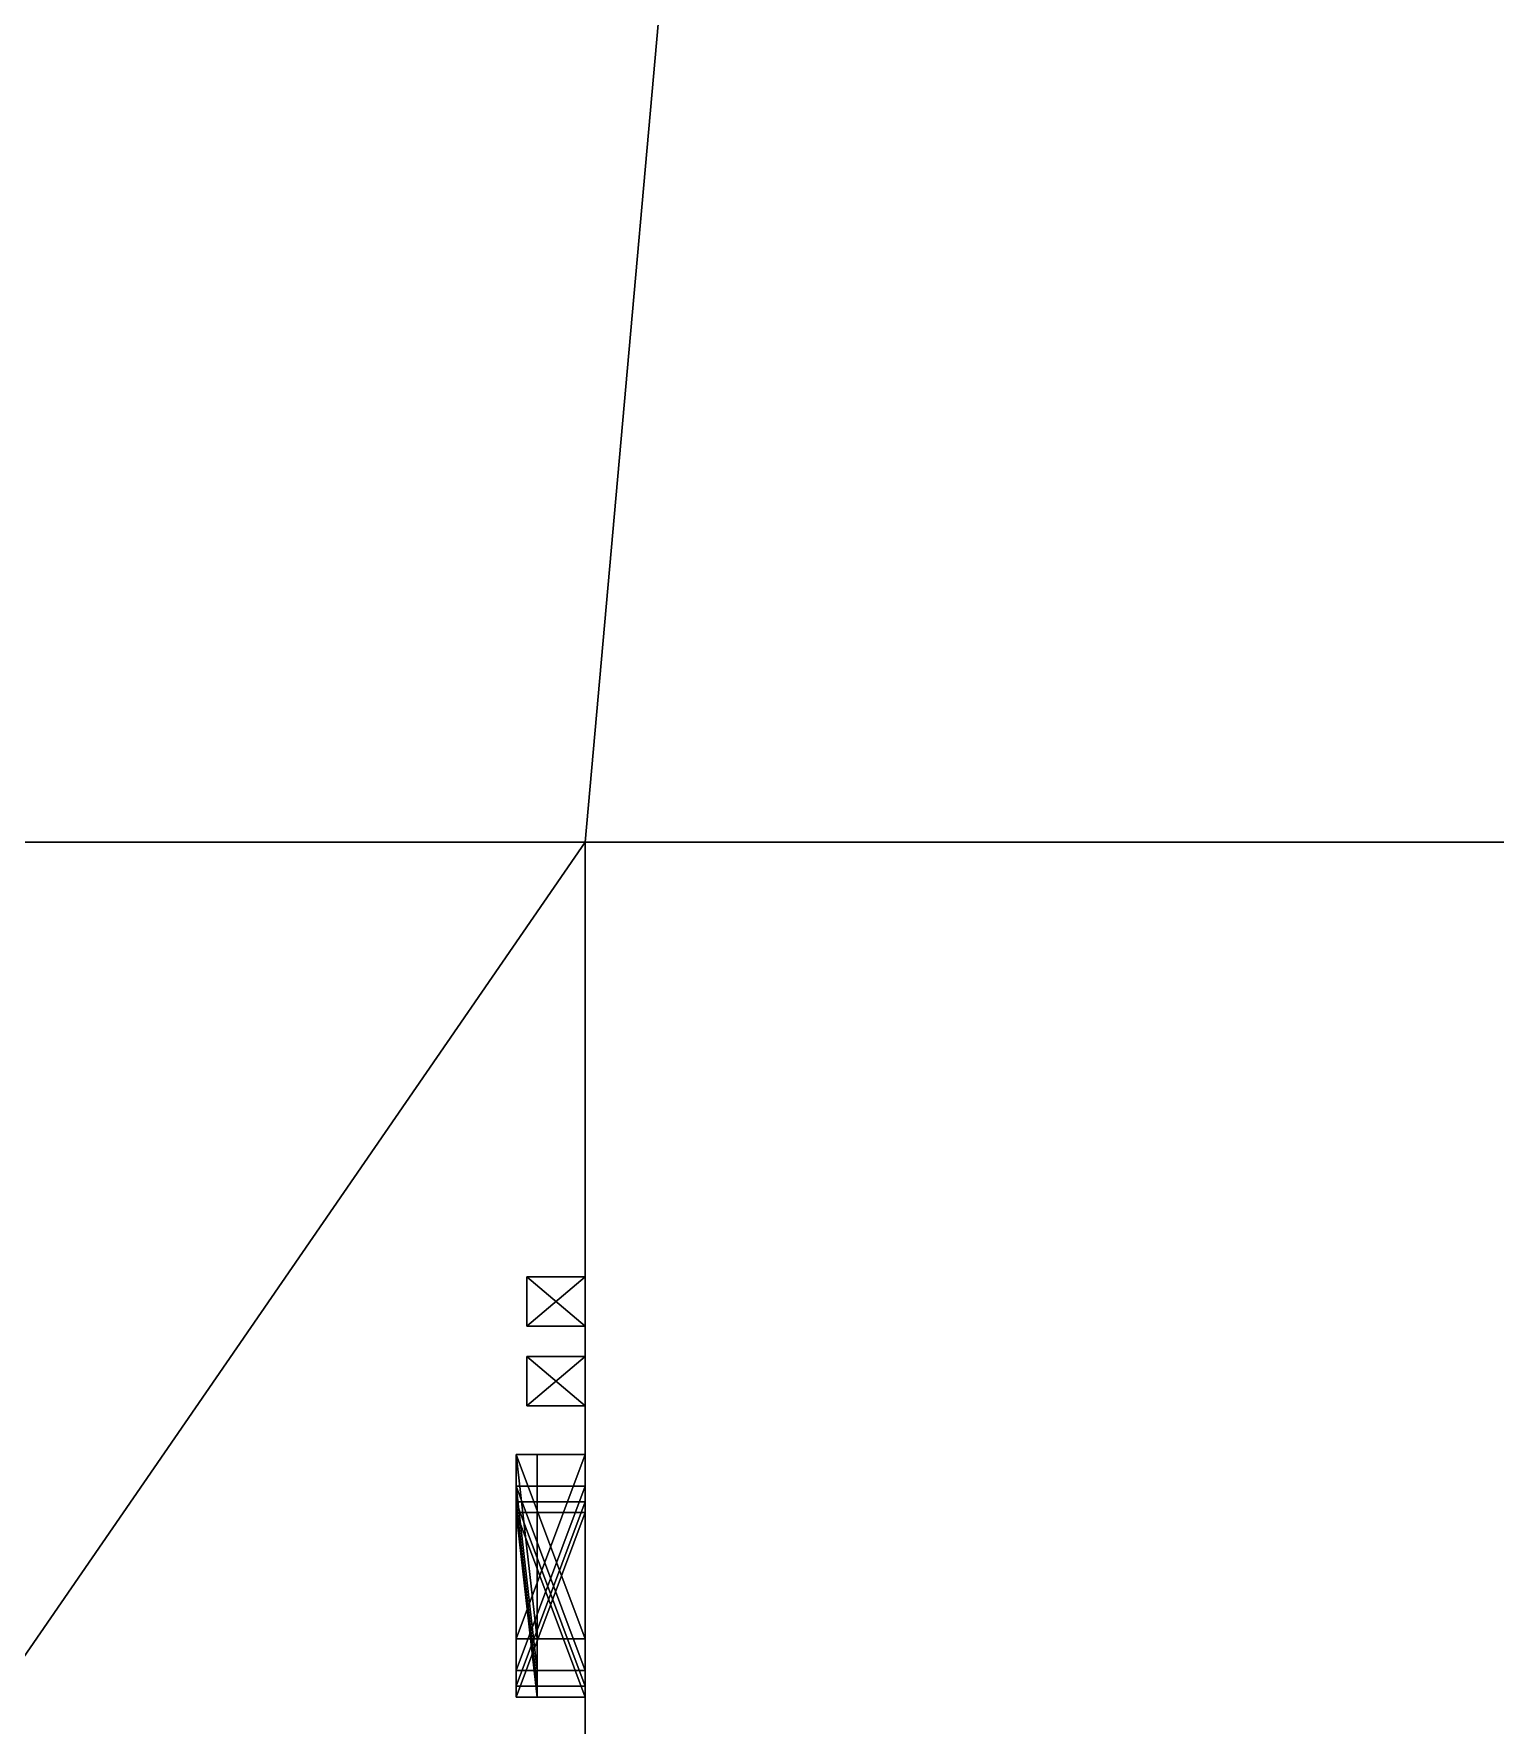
# Model space of a CAD drawing. Header units: metres. Extents: x -124 to 108, y 0 to 201.
# Drawn here: x 27.49 to 31.83, y 10.28 to 15.3 of the extents above; entities that cross this region are included whole.
import ezdxf

# ---------------------------------------------------------------- set-up
doc = ezdxf.new("R2010")
doc.units = ezdxf.units.M
doc.layers.get('0').update_dxf_attribs({"true_color": 0xff5454})

# ---------------------------------------------------------------- blocks, each defined once
blk = doc.blocks.new('winBasic')
for p, q in [((0.5477, 0.8862), (0, 0.8862)), ((0, 0.8862), (0, 0.8862, -0.2048)), ((0.5477, 0.8862, -0.2048), (0, 0.8862, -0.2048)), ((0, 0.8862, -0.2048), (0, 0.5162, -0.2048)), ((0, 0.8862), (0, 0)), ((0.5477, 0.8862), (0.5477, 0.8862, -0.2048)), ((0.5477, 0), (0.5477, 0.8862)), ((0.5477, 0.5162, -0.2048), (0.5477, 0.8862, -0.2048)), ((0, 0.5162, -0.2048), (0.5477, 0.5162, -0.2048)), ((0, 0.4543, -0.1429), (0.5477, 0.4543, -0.1429)), ((0, 0.3924, -0.2048), (0, 0, -0.2048)), ((0, 0.3924, -0.2048), (0.5477, 0.3924, -0.2048)), ((0.5477, 0, -0.2048), (0.5477, 0.3924, -0.2048)), ((0, 0), (0.5477, 0)), ((0, 0), (0, 0, -0.2048)), ((0.5477, 0), (0.5477, 0, -0.2048)), ((0, 0, -0.2048), (0.5477, 0, -0.2048))]:
    blk.add_line(p, q)
at = {"extrusion": (-1, 0, 1.34871e-19)}
blk.add_arc((-0.4543, -0.2048), 0.0619, 0, 180, dxfattribs=at)
at = {"extrusion": (-1, -1.2581e-32, 1.34871e-19)}
blk.add_arc((-0.4543, -0.2048, -0.5477), 0.0619, 360, 180, dxfattribs=at)
at = {"color": 45, "true_color": 0x9b7d59}
mesh = blk.add_polyface(dxfattribs=at)
corners = [(0.5477, 0.8862), (0, 0.8862, -0.2048), (0.5477, 0.8862, -0.2048), (0, 0.8862)]
mesh.append_faces([[corners[k] for k in face] for face in [(0, 1, 2), (1, 0, 3)]], dxfattribs={"vtx0": -1, "color": 45})
mesh = blk.add_polyface(dxfattribs=at)
corners = [(0, 0.3924, -0.2048), (0, 0), (0, 0, -0.2048), (0, 0.4543, -0.1429), (0, 0.8862), (0, 0.5162, -0.2048), (0, 0.8862, -0.2048)]
mesh.append_faces([[corners[k] for k in face] for face in [(0, 1, 2), (4, 5, 6)]], dxfattribs={"vtx0": -1, "color": 45})
mesh.append_faces([[corners[k] for k in face] for face in [(1, 3, 4)]], dxfattribs={"vtx0": -1, "vtx1": -1, "color": 45})
mesh.append_faces([[corners[k] for k in face] for face in [(1, 0, 3), (4, 3, 5)]], dxfattribs={"vtx0": -1, "vtx2": -1, "color": 45})
at = {"color": 18, "true_color": 0x000000}
mesh = blk.add_polyface(dxfattribs=at)
corners = [(0, 0.5162, -0.2048), (0.5477, 0.8862, -0.2048), (0, 0.8862, -0.2048), (0.5477, 0.5162, -0.2048)]
mesh.append_faces([[corners[k] for k in face] for face in [(0, 1, 2), (1, 0, 3)]], dxfattribs={"vtx0": -1, "color": 18})
at = {"color": 45, "true_color": 0x9b7d59}
mesh = blk.add_polyface(dxfattribs=at)
corners = [(0.5477, 0), (0.5477, 0.3924, -0.2048), (0.5477, 0, -0.2048), (0.5477, 0.4543, -0.1429), (0.5477, 0.8862), (0.5477, 0.5162, -0.2048), (0.5477, 0.8862, -0.2048)]
mesh.append_faces([[corners[k] for k in face] for face in [(0, 1, 2), (5, 4, 6)]], dxfattribs={"vtx0": -1, "color": 45})
mesh.append_faces([[corners[k] for k in face] for face in [(1, 0, 3), (3, 4, 5)]], dxfattribs={"vtx0": -1, "vtx1": -1, "color": 45})
mesh.append_faces([[corners[k] for k in face] for face in [(3, 0, 4)]], dxfattribs={"vtx0": -1, "vtx2": -1, "color": 45})
at = {"color": 37, "true_color": 0x7b6641}
mesh = blk.add_polyface(dxfattribs=at)
corners = [(0, 0.4543, -0.1429), (0.5477, 0.5162, -0.2048), (0, 0.5162, -0.2048), (0.5477, 0.4543, -0.1429)]
mesh.append_faces([[corners[k] for k in face] for face in [(0, 1, 2), (1, 0, 3)]], dxfattribs={"vtx0": -1, "color": 37})
mesh = blk.add_polyface(dxfattribs=at)
corners = [(0.5477, 0.3924, -0.2048), (0, 0.4543, -0.1429), (0, 0.3924, -0.2048), (0.5477, 0.4543, -0.1429)]
mesh.append_faces([[corners[k] for k in face] for face in [(0, 1, 2), (1, 0, 3)]], dxfattribs={"vtx0": -1, "color": 37})
at = {"color": 18, "true_color": 0x000000}
mesh = blk.add_polyface(dxfattribs=at)
corners = [(0.5477, 0, -0.2048), (0, 0.3924, -0.2048), (0, 0, -0.2048), (0.5477, 0.3924, -0.2048)]
mesh.append_faces([[corners[k] for k in face] for face in [(0, 1, 2), (1, 0, 3)]], dxfattribs={"vtx0": -1, "color": 18})
at = {"color": 45, "true_color": 0x9b7d59}
mesh = blk.add_polyface(dxfattribs=at)
corners = [(0, 0), (0.5477, 0, -0.2048), (0, 0, -0.2048), (0.5477, 0)]
mesh.append_faces([[corners[k] for k in face] for face in [(0, 1, 2), (1, 0, 3)]], dxfattribs={"vtx0": -1, "color": 45})
blk = doc.blocks.new('winDouble')
for p, q in [((0, 0.9541, -0.173), (0.146, 0.9541, -0.173)), ((0, 0.9541), (0, 0.9541, -0.173)), ((0, 0, -0.173), (0, 0.9541, -0.173)), ((0, 0), (0, 0.9541)), ((0, 0.9541), (0.146, 0.9541)), ((0.146, 0.9541, -0.173), (0.146, 0, -0.173)), ((0.146, 0.9541), (0.146, 0.9541, -0.173)), ((0.146, 0.9541), (0.146, 0)), ((0.2365, 0.9541), (0.3826, 0.9541)), ((0.2365, 0), (0.2365, 0.9541)), ((0.2365, 0, -0.173), (0.2365, 0.9541, -0.173)), ((0.2365, 0.9541, -0.173), (0.3826, 0.9541, -0.173)), ((0.2365, 0.9541), (0.2365, 0.9541, -0.173)), ((0.3826, 0.9541), (0.3826, 0)), ((0.3826, 0.9541), (0.3826, 0.9541, -0.173)), ((0.3826, 0.9541, -0.173), (0.3826, 0, -0.173)), ((0.3826, 0), (0.2365, 0)), ((0.3826, 0, -0.173), (0.2365, 0, -0.173)), ((0.2365, 0), (0.2365, 0, -0.173)), ((0.3826, 0), (0.3826, 0, -0.173)), ((0, 0), (0, 0, -0.173)), ((0.146, 0, -0.173), (0, 0, -0.173)), ((0.146, 0), (0, 0)), ((0.146, 0), (0.146, 0, -0.173))]:
    blk.add_line(p, q)
at = {"color": 45, "true_color": 0x9b7d59}
mesh = blk.add_polyface(dxfattribs=at)
corners = [(0.146, 0.9541), (0, 0.9541, -0.173), (0.146, 0.9541, -0.173), (0, 0.9541)]
mesh.append_faces([[corners[k] for k in face] for face in [(0, 1, 2), (1, 0, 3)]], dxfattribs={"vtx0": -1, "color": 45})
mesh = blk.add_polyface(dxfattribs=at)
corners = [(0, 0.9541, -0.173), (0, 0), (0, 0, -0.173), (0, 0.9541)]
mesh.append_faces([[corners[k] for k in face] for face in [(0, 1, 2), (1, 0, 3)]], dxfattribs={"vtx0": -1, "color": 45})
at = {"color": 18, "true_color": 0x000000}
mesh = blk.add_polyface(dxfattribs=at)
corners = [(0.146, 0, -0.173), (0, 0.9541, -0.173), (0, 0, -0.173), (0.146, 0.9541, -0.173)]
mesh.append_faces([[corners[k] for k in face] for face in [(0, 1, 2), (1, 0, 3)]], dxfattribs={"vtx0": -1, "color": 18})
at = {"color": 45, "true_color": 0x9b7d59}
mesh = blk.add_polyface(dxfattribs=at)
corners = [(0.146, 0), (0.146, 0.9541, -0.173), (0.146, 0, -0.173), (0.146, 0.9541)]
mesh.append_faces([[corners[k] for k in face] for face in [(0, 1, 2), (1, 0, 3)]], dxfattribs={"vtx0": -1, "color": 45})
at = {"color": 18, "true_color": 0x000000}
mesh = blk.add_polyface(dxfattribs=at)
corners = [(0.3826, 0, -0.173), (0.2365, 0.9541, -0.173), (0.2365, 0, -0.173), (0.3826, 0.9541, -0.173)]
mesh.append_faces([[corners[k] for k in face] for face in [(0, 1, 2), (1, 0, 3)]], dxfattribs={"vtx0": -1, "color": 18})
at = {"color": 45, "true_color": 0x9b7d59}
mesh = blk.add_polyface(dxfattribs=at)
corners = [(0.3826, 0.9541), (0.2365, 0.9541, -0.173), (0.3826, 0.9541, -0.173), (0.2365, 0.9541)]
mesh.append_faces([[corners[k] for k in face] for face in [(0, 1, 2), (1, 0, 3)]], dxfattribs={"vtx0": -1, "color": 45})
mesh = blk.add_polyface(dxfattribs=at)
corners = [(0.2365, 0, -0.173), (0.2365, 0.9541), (0.2365, 0), (0.2365, 0.9541, -0.173)]
mesh.append_faces([[corners[k] for k in face] for face in [(0, 1, 2), (1, 0, 3)]], dxfattribs={"vtx0": -1, "color": 45})
mesh = blk.add_polyface(dxfattribs=at)
corners = [(0.3826, 0.9541), (0.3826, 0, -0.173), (0.3826, 0), (0.3826, 0.9541, -0.173)]
mesh.append_faces([[corners[k] for k in face] for face in [(0, 1, 2), (1, 0, 3)]], dxfattribs={"vtx0": -1, "color": 45})
mesh = blk.add_polyface(dxfattribs=at)
corners = [(0.2365, 0), (0.3826, 0, -0.173), (0.2365, 0, -0.173), (0.3826, 0)]
mesh.append_faces([[corners[k] for k in face] for face in [(0, 1, 2), (1, 0, 3)]], dxfattribs={"vtx0": -1, "color": 45})
mesh = blk.add_polyface(dxfattribs=at)
corners = [(0, 0), (0.146, 0, -0.173), (0, 0, -0.173), (0.146, 0)]
mesh.append_faces([[corners[k] for k in face] for face in [(0, 1, 2), (1, 0, 3)]], dxfattribs={"vtx0": -1, "color": 45})
blk = doc.blocks.new('Component_1')
for p, q in [((20.2343, 12.8996, 14.9495), (29.1243, 12.8996, 14.9495)), ((20.2343, 12.8996, 21.6551), (29.1243, 12.8996, 21.6551)), ((29.1243, 8.345), (29.1243, 12.8996)), ((35.9315, 12.8996), (29.1243, 12.8996)), ((35.9315, 12.8996, 14.9495), (29.1243, 12.8996, 14.9495)), ((29.1243, 12.8996, 14.9495), (29.1243, 12.8996, 21.6551)), ((29.1243, 5.9828, 21.6551), (29.1243, 12.8996, 21.6551)), ((29.1243, 12.8996), (29.1243, 12.8996, 14.9495))]:
    blk.add_line(p, q)
at = {"extrusion": (1, 0, 0)}
for name, p in [('winDouble', (11.2256, 1.5829, 29.1243)), ('winBasic', (10.5333, 18.1357, 29.1243)), ('winBasic', (10.4392, 14.9955, 29.1243)), ('winBasic', (10.3928, 11.489, 29.1243)), ('winBasic', (10.3606, 7.6053, 29.1243))]:
    blk.add_blockref(name, p, dxfattribs=at)
mesh = blk.add_polyface()
corners = [(98.8638, 30.9094), (89.7246, 8.9741), (87.5479, 30.9094), (96.8166, 14.0938), (98.4961, 14.0938), (98.4961, 12.4142), (96.8166, 12.4142), (101.2657, 8.9741), (98.8638, 23.1046), (101.2657, 23.1046), (-20.4883, 200.884), (-36.2436, 166.56), (-36.2436, 200.884), (-62.7983, 120.0462), (-62.7983, 166.56), (-62.7983, 96.8369), (-62.7983, 69.0721), (28.0829, 69.0721), (-20.4883, 166.56), (4.4317, 132.3), (4.4317, 166.56), (28.0829, 132.3), (28.0829, 88.4306), (52.9352, 88.4306), (28.0829, 66.4607), (35.9315, 66.4607), (35.9315, 59.9298), (58.5118, 70.2663), (71.2137, 59.9298), (58.5118, 82.925), (78.994, 70.2663), (71.2137, 47.1726), (86.7108, 98.9359), (52.9352, 98.9359), (78.994, 82.925), (35.9315, 45.5423), (35.9315, 47.1726), (35.9315, 32.3853), (35.9315, 12.8996), (56.2283, 30.6197), (71.0143, 30.6197), (71.0143, 7.874), (89.7246, 7.874), (86.7108, 60.8021), (87.5479, 60.8021), (29.1243, 8.345), (29.1243, 12.8996), (56.2283, 8.345), (30.8642, 32.3853), (30.8642, 45.5423), (-93.4757, 160.2962), (-109.8283, 96.8369), (-109.8283, 160.2962), (-93.4757, 120.0462)]
mesh.append_faces([[corners[k] for k in face] for face in [(7, 8, 9), (10, 11, 12), (11, 13, 14), (19, 18, 20), (32, 23, 33), (31, 35, 36), (2, 43, 44), (38, 45, 46), (35, 48, 49), (50, 51, 52)]], dxfattribs={"vtx0": -1})
mesh.append_faces([[corners[k] for k in face] for face in [(0, 1, 2), (3, 0, 4), (4, 0, 5), (1, 6, 7), (6, 1, 3), (8, 5, 0), (15, 11, 16), (16, 11, 17), (18, 11, 10), (17, 23, 24), (24, 23, 25), (25, 23, 26), (26, 27, 28), (27, 23, 29), (28, 30, 31), (29, 32, 34), (34, 32, 30), (37, 31, 38), (39, 31, 40), (40, 31, 41), (41, 31, 42), (43, 30, 32), (42, 2, 1), (45, 38, 47), (47, 38, 39), (48, 35, 37), (51, 53, 15)]], dxfattribs={"vtx0": -1, "vtx1": -1})
mesh.append_faces([[corners[k] for k in face] for face in [(1, 0, 3), (7, 5, 8), (13, 11, 15), (17, 11, 18), (17, 18, 19), (26, 23, 27), (23, 32, 29), (35, 31, 37), (38, 31, 39), (42, 31, 30), (42, 30, 2), (2, 30, 43)]], dxfattribs={"vtx0": -1, "vtx1": -1, "vtx2": -1})
mesh.append_faces([[corners[k] for k in face] for face in [(7, 6, 5), (17, 19, 21), (17, 21, 22), (17, 22, 23), (28, 27, 30), (51, 50, 53), (15, 53, 13)]], dxfattribs={"vtx0": -1, "vtx2": -1})
mesh = blk.add_polyface()
corners = [(30.8642, 32.3853, 14.9495), (20.2343, 12.8996, 14.9495), (20.2343, 32.3853, 14.9495), (29.1243, 12.8996, 14.9495), (35.9315, 12.8996, 14.9495), (35.9315, 32.3853, 14.9495)]
mesh.append_faces([[corners[k] for k in face] for face in [(0, 1, 2), (4, 0, 5)]], dxfattribs={"vtx0": -1})
mesh.append_faces([[corners[k] for k in face] for face in [(1, 0, 3), (3, 0, 4)]], dxfattribs={"vtx0": -1, "vtx1": -1})
mesh = blk.add_polyface()
corners = [(29.1243, 12.8996, 21.6551), (20.2343, 12.8996, 14.9495), (29.1243, 12.8996, 14.9495), (20.2343, 12.8996, 21.6551)]
mesh.append_faces([[corners[k] for k in face] for face in [(0, 1, 2), (1, 0, 3)]], dxfattribs={"vtx0": -1})
mesh = blk.add_polyface()
corners = [(29.1243, 12.8996, 21.6551), (20.2343, 0, 21.6551), (20.2343, 12.8996, 21.6551), (29.1243, 5.9828, 21.6551), (35.9315, 0, 21.6551), (35.9315, 5.9828, 21.6551)]
mesh.append_faces([[corners[k] for k in face] for face in [(0, 1, 2), (4, 3, 5)]], dxfattribs={"vtx0": -1})
mesh.append_faces([[corners[k] for k in face] for face in [(1, 3, 4)]], dxfattribs={"vtx0": -1, "vtx1": -1})
mesh.append_faces([[corners[k] for k in face] for face in [(1, 0, 3)]], dxfattribs={"vtx0": -1, "vtx2": -1})
mesh = blk.add_polyface()
corners = [(29.1243, 10.3606, 8.4914), (29.1243, 10.3928, 11.489), (29.1243, 10.9083, 8.4914), (29.1243, 10.3928, 12.3752), (29.1243, 10.9405, 11.489), (29.1243, 10.9083, 7.6053), (29.1243, 10.4392, 14.9955), (29.1243, 10.9405, 12.3752), (29.1243, 10.4392, 15.8817), (29.1243, 10.9869, 14.9955), (29.1243, 10.5333, 18.1357), (29.1243, 10.9869, 15.8817), (29.1243, 10.5333, 19.0219), (29.1243, 11.081, 18.1357), (29.1243, 5.9828, 21.6551), (29.1243, 5.9828, 8.9916), (29.1243, 12.8996, 21.6551), (29.1243, 7.1639, 11.0299), (29.1243, 7.9417, 11.0299), (29.1243, 7.9417, 10.9536), (29.1243, 7.9417, 8.9916), (29.1243, 8.345, 8.9916), (29.1243, 8.345), (29.1243, 9.0637), (29.1243, 9.2923, 2.3257), (29.1243, 9.9654, 2.3257), (29.1243, 10.194), (29.1243, 11.081, 19.0219), (29.1243, 11.2256, 2.537), (29.1243, 11.3716, 2.537), (29.1243, 11.3716, 1.5829), (29.1243, 11.4621, 2.537), (29.1243, 11.6082, 2.537), (29.1243, 11.6082, 1.5829), (29.1243, 11.2256, 1.5829), (29.1243, 12.8996), (29.1243, 10.3606, 7.6053), (29.1243, 11.4621, 1.5829), (29.1243, 12.8996, 14.9495), (29.1243, 7.1639, 8.9916), (29.1243, 7.1639, 10.9536)]
mesh.append_faces([[corners[k] for k in face] for face in [(35, 16, 38), (39, 17, 40)]], dxfattribs={"vtx0": -1})
mesh.append_faces([[corners[k] for k in face] for face in [(0, 1, 2), (1, 0, 3), (2, 4, 5), (3, 6, 7), (6, 3, 8), (7, 9, 4), (8, 10, 11), (10, 8, 12), (11, 13, 9), (14, 12, 15), (17, 12, 18), (18, 12, 19), (19, 12, 20), (20, 12, 21), (21, 12, 22), (22, 12, 23), (23, 12, 24), (24, 12, 25), (25, 8, 26), (12, 16, 27), (27, 16, 13), (28, 16, 29), (29, 16, 30), (31, 16, 32), (32, 16, 33), (26, 34, 35), (36, 26, 0), (34, 13, 28), (37, 30, 31)]], dxfattribs={"vtx0": -1, "vtx1": -1})
mesh.append_faces([[corners[k] for k in face] for face in [(15, 12, 17), (25, 12, 8), (26, 8, 3), (26, 3, 0), (13, 16, 28), (30, 16, 31), (34, 26, 36), (34, 5, 4), (34, 4, 9), (34, 9, 13), (35, 30, 37), (35, 33, 16)]], dxfattribs={"vtx0": -1, "vtx1": -1, "vtx2": -1})
mesh.append_faces([[corners[k] for k in face] for face in [(2, 1, 4), (7, 6, 9), (11, 10, 13), (12, 14, 16), (34, 36, 5), (35, 34, 30), (35, 37, 33), (17, 39, 15)]], dxfattribs={"vtx0": -1, "vtx2": -1})
mesh = blk.add_polyface()
corners = [(32.677, 12.8996, 5.4802), (32.7417, 12.8996, 5.2566), (32.677, 12.8996, 5.2566), (29.1243, 12.8996), (32.1671, 12.8996, 4.1324), (35.9315, 12.8996), (29.1243, 12.8996, 14.9495), (32.1671, 12.8996, 5.1661), (32.2576, 12.8996, 5.2566), (32.3224, 12.8996, 5.2566), (32.3224, 12.8996, 5.4802), (32.4997, 12.8996, 5.6328), (32.8323, 12.8996, 4.1324), (35.9315, 12.8996, 14.9495), (32.8323, 12.8996, 5.1661)]
mesh.append_faces([[corners[k] for k in face] for face in [(0, 1, 2)]], dxfattribs={"vtx0": -1})
mesh.append_faces([[corners[k] for k in face] for face in [(3, 4, 5), (4, 6, 7), (7, 6, 8), (8, 6, 9), (9, 6, 10), (10, 6, 11), (5, 12, 13), (12, 5, 4), (13, 11, 6)]], dxfattribs={"vtx0": -1, "vtx1": -1})
mesh.append_faces([[corners[k] for k in face] for face in [(13, 1, 0)]], dxfattribs={"vtx0": -1, "vtx1": -1, "vtx2": -1})
mesh.append_faces([[corners[k] for k in face] for face in [(4, 3, 6), (13, 12, 14), (13, 14, 1), (13, 0, 11)]], dxfattribs={"vtx0": -1, "vtx2": -1})

msp = doc.modelspace()

# ---------------------------------------------------------------- block references
msp.add_blockref('Component_1', (0, 0))

doc.saveas('drawing.dxf')
